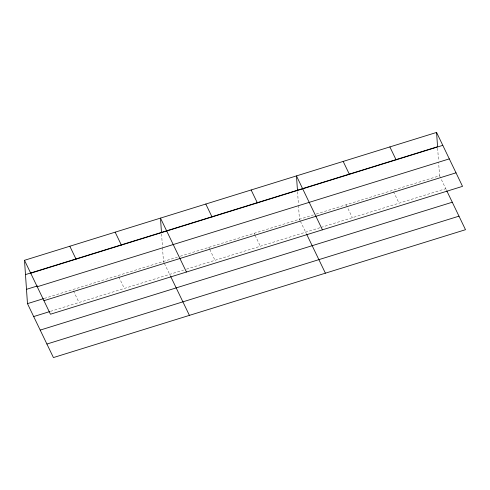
<?xml version="1.0" encoding="UTF-8"?>
<svg xmlns="http://www.w3.org/2000/svg" width="490" height="490" viewBox="0 0 490 490"><rect width="100%" height="100%" fill="white"/><g stroke="black" fill="none" stroke-linecap="round" stroke-linejoin="round"><path stroke-width="0.37" stroke-dasharray="2.45 1.84" d="M44.284 298.428L177.349 257.134M180.271 256.227L313.306 214.945M316.221 214.038L439.548 175.769L438.617 162.221M50.507 311.346L183.566 270.057M186.488 269.151L320.252 227.642M320.981 227.415L445.765 188.693M439.548 175.769L446.415 190.047M393.501 191.621L399.062 203.185M346.142 204.759L352.359 217.676M300.094 220.61L299.439 219.251L298.514 205.696M300.425 221.29L306.311 233.522M254.114 233.314L254.769 234.673M255.094 235.353L260.331 246.237M208.783 247.383L209.438 248.742M209.769 249.422L215 260.3M164.113 262.805L163.458 261.446L162.527 247.897M164.438 263.485L170.324 275.723M118.782 276.875L124.344 288.432M73.457 290.938L79.019 302.502M437.656 148.207L438.513 160.732M297.553 191.682L298.41 204.208M161.565 233.883L162.478 247.144"/><path stroke-width="0.73" d="M24.5 260.3L436.578 132.429L462.529 186.353L50.452 314.231L24.5 260.3L27.471 303.647L53.422 357.571L465.5 229.7L446.739 190.72M25.48 274.602L437.558 146.731L436.578 132.429M30.717 273.224L442.795 145.346M26.491 289.339L37.454 285.94M37.228 286.754L449.305 158.882M27.471 303.647L43.555 298.655M43.941 300.695L456.019 172.823M33.688 316.565L49.772 311.573M40.205 330.095L452.276 202.223M46.911 344.041L458.989 216.164M389.875 146.92L396.091 159.838M343.171 161.412L349.388 174.33M322.426 229.835L296.468 175.904L297.448 190.206M306.636 234.196L325.397 273.175M251.143 189.973L257.36 202.891M205.812 204.036L212.029 216.96M186.439 272.03L160.487 218.105L161.467 232.407M170.649 276.397L189.41 315.376M115.156 232.168L121.373 245.092M69.831 246.237L76.048 259.155"/></g></svg>
